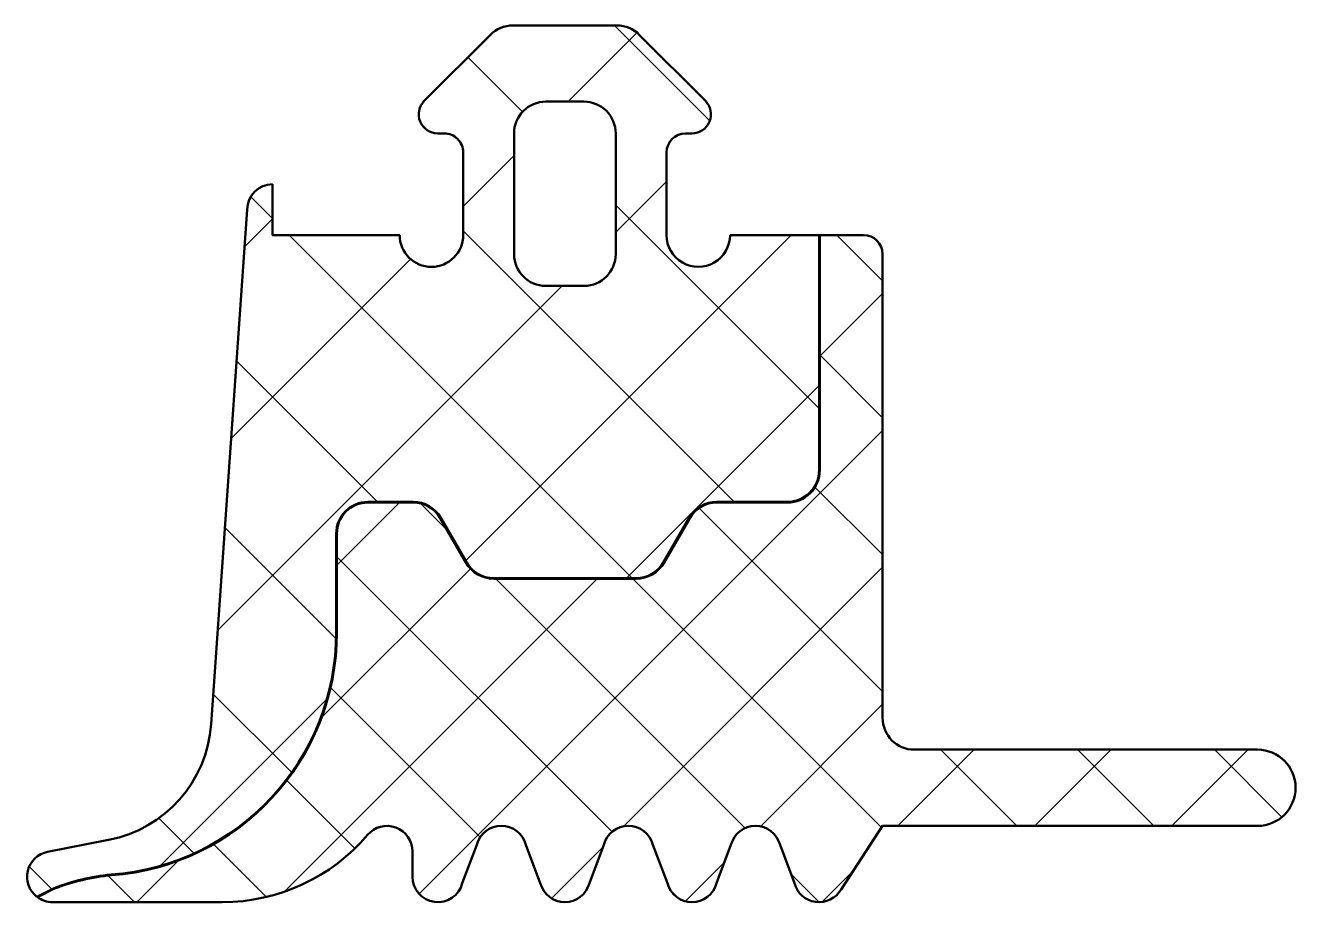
# Model space of a CAD drawing. Extents: x -3.9 to 16.1, y -10.8 to 3.
import ezdxf

# ---------------------------------------------------------------- set-up
doc = ezdxf.new("R2010")
doc.units = 0
for name, color, linetype, lineweight in [('0S-Alu contour', 7, 'Continuous', 50), ('0S-EPDM contour', 22, 'Continuous', 50), ('0S-EPDM hatch', 25, 'Continuous', 25), ('0S-PT contour', 91, 'Continuous', 50), ('0S-PT hatch', 103, 'Continuous', 25)]:
    doc.layers.add(name, color=color, linetype=linetype, lineweight=lineweight)

# ---------------------------------------------------------------- blocks, each defined once
blk = doc.blocks.new('284334__6E58E323_052C_4515_A8AE_ABC434A00DAA_')
at = {"layer": '0S-EPDM hatch'}
h = blk.add_hatch(dxfattribs=at)
h.set_pattern_fill('ANSI37', color=256, scale=0.625, angle=90, style=0)
h.set_pattern_definition([(135, (0, 0), (-1.403165018917055, -1.403165018917055), []), (225, (0, 0), (1.403165018917055, -1.403165018917055), [])])
edge = h.paths.add_edge_path()
edge.add_arc((6.599954265388173, 1.642992003846034), 0.3000040038461647, 270, 405.0019259591492)
edge.add_line((6.812082000000027, 1.855133999999959), (5.771839854901, 2.896382426496042))
edge.add_arc((5.418115582841877, 2.542999999999996), 0.4999999999999897, 44.97230077649699, 90)
edge.add_line((5.418115582841877, 3.042999999999986), (3.782067141974665, 3.042999999999985))
edge.add_arc((3.782067141974665, 2.542999999999988), 0.4999999999999974, 90, 135.0201621044238)
edge.add_line((3.428389359566273, 2.896428954997565), (2.387827000000397, 1.855134000000383))
edge.add_arc((2.599982669102823, 1.643003574100485), 0.300015575470291, 135.0034088530867, 269.9945248887894)
edge.add_line((2.599953999999233, 1.342987999999986), (2.699978999999999, 1.342987999999986))
edge.add_ellipse((2.699978999999999, 1.042987999999986), major_axis=(-0.3, 0), ratio=1, start_angle=180, end_angle=270.0000000000001, ccw=False)
edge.add_line((2.999978999999999, 1.042987999999986), (2.999979, -0.2569880000000146))
edge.add_ellipse((2.499978999900334, -0.256988000000015), major_axis=(-0.500000000099666, 0), ratio=1, start_angle=0, end_angle=180, ccw=False)
edge.add_line((1.999978999800668, -0.2569880000000151), (-2.2888183273e-06, -0.2569992370605627))
edge.add_line((-2.2888183273e-06, -0.2569992370605627), (-2.2888183269e-06, 0.5430359975685853))
edge.add_arc((-2.288818322e-06, 0.1430344716902384), 0.4000015258783469, 90.0000000000007, 180)
edge.add_line((-0.400003814696669, 0.1430344716902384), (-0.9665715594587847, -7.953865339059581))
edge.add_ellipse((-2.961693187519573, -7.814259861931826), major_axis=(-1.999999999999999, 0), ratio=1, start_angle=101.002496432101, end_angle=175.9973427438466, ccw=False)
edge.add_line((-2.579989656251816, -9.777497599501508), (-3.541102207188902, -9.964362413486079))
edge.add_arc((-3.464706149218474, -10.35699960132038), 0.4000003986796169, 101.0105624455554, 232.0139377281074)
edge.add_line((-3.710894301077765, -10.67226411379833), (-3.438153695278733, -10.53535941357341))
edge.add_ellipse((-2.206222926206391, -13.73568543328053), major_axis=(-3.429247738528315, 0), ratio=1, start_angle=275.6011254479863, end_angle=291.0536690128041, ccw=False)
edge.add_arc((-2.818349029790366, -6.513330621173642), 3.81956830478669, 274.1651783481361, 359.9670197789997)
edge.add_line((1.001218642225959, -6.515529215919877), (1.001218642225956, -4.956967054189282))
edge.add_ellipse((1.501218642226098, -4.956967054189284), major_axis=(-0.5000000000001429, 0), ratio=1, start_angle=270, end_angle=360, ccw=False)
edge.add_line((1.501218642226098, -4.456967054189141), (2.212529822040693, -4.45696705418914))
edge.add_ellipse((2.212529822040693, -4.956967054189133), major_axis=(-0.4999999999999929, 0), ratio=1, start_angle=209.9999999999981, end_angle=270, ccw=False)
edge.add_line((2.645542523932914, -4.706967054189151), (3.04968771236577, -5.406967054189408))
edge.add_arc((3.482700414257978, -5.156967054189435), 0.4999999999999766, 209.999999999998, 270.0000000000116)
edge.add_line((3.48270041425808, -5.656967054189411), (5.719741438697794, -5.656967054188958))
edge.add_arc((5.719741438697693, -5.156967054188992), 0.4999999999999663, 270.0000000000116, 330.0000000000021)
edge.add_line((6.152754140589892, -5.406967054188959), (6.556899329022482, -4.706967054189156))
edge.add_ellipse((6.989912030914712, -4.956967054189142), major_axis=(-0.5000000000000016, 0), ratio=1, start_angle=269.99999999999415, end_angle=330.000000000002, ccw=False)
edge.add_line((6.989912030914763, -4.456967054189141), (8.101236896326764, -4.456967054189254))
edge.add_arc((8.101236896326816, -3.95696705418917), 0.5000000000000844, 269.9999999999941, 360)
edge.add_line((8.601236896326899, -3.95696705418917), (8.599996174510848, -0.2569670541892299))
edge.add_line((8.599996174510848, -0.2569670541892299), (7.199959999357598, -0.256967054189231))
edge.add_ellipse((6.699960000015846, -0.2569936185503836), major_axis=(-0.5000000000474168, 0), ratio=1, start_angle=0, end_angle=180.0030440516037, ccw=False)
edge.add_line((6.19995999996843, -0.2569936185503836), (6.199960000000001, 1.042988000007271))
edge.add_ellipse((6.499960000000002, 1.042987999999985), major_axis=(-0.3000000000000007, 0), ratio=1, start_angle=270, end_angle=360, ccw=False)
edge.add_line((6.499960000000002, 1.342987999999986), (6.599954265388173, 1.342987999999869))
edge = h.paths.add_edge_path()
edge.add_ellipse((4.899982815130775, -0.5570218151307892), major_axis=(-0.4999901849655632, 0), ratio=1, start_angle=90.00000000919948, end_angle=180, ccw=False)
edge.add_line((4.899982815211054, -1.057012000096352), (4.299956184869224, -1.057012000096352))
edge.add_ellipse((4.299956184869224, -0.557021815130789), major_axis=(-0.4999901849655635, 0), ratio=1, start_angle=0, end_angle=90, ccw=False)
edge.add_line((3.799965999903661, -0.557021815130789), (3.799966000000001, 1.34298799999108))
edge.add_ellipse((4.299947362585201, 1.343006637414785), major_axis=(-0.4999813629325666, 0), ratio=1, start_angle=-90.00213577002438, end_angle=0.0021357710480742753, ccw=False)
edge.add_line((4.299965999999973, 1.842987999999985), (4.899973000000001, 1.842987999999986))
edge.add_ellipse((4.8999916374148, 1.343006637414786), major_axis=(-0.4999813629325664, 0), ratio=1, start_angle=179.9978642299759, end_angle=270.0021357700275, ccw=False)
edge.add_line((5.399973000000001, 1.342988000000016), (5.399973000096339, -0.5570218151307893))
at = {"layer": '0S-Alu contour', "color": 7}
for points in [[(4.299965999999973, 1.842987999999985), (4.899973000000001, 1.842987999999986)], [(3.799965999903661, -0.557021815130789), (3.799966000000001, 1.34298799999108)], [(5.399973000000001, 1.342988000000016), (5.399973000096339, -0.5570218151307892)], [(4.899982815211054, -1.057012000096352), (4.299956184869224, -1.057012000096352)]]:
    blk.add_lwpolyline(points, dxfattribs=at)
at = {"layer": '0S-Alu contour', "color": 7, "extrusion": (0, 0, -1)}
for centre, radius, start, end in [((-4.299947362585201, 1.343006637414785), 0.4999813629325666, 359.9978642289519, 90.00213577002447), ((-4.8999916374148, 1.343006637414786), 0.4999813629325664, 89.99786422997249, 180.0021357700242), ((-4.299956184869224, -0.557021815130789), 0.4999901849655636, 270, 0), ((-4.899982815130775, -0.5570218151307892), 0.4999901849655633, 180, 269.9999999908005)]:
    blk.add_arc(centre, radius, start, end, dxfattribs=at)
at = {"layer": '0S-EPDM contour', "color": 7}
for points in [[(5.418115582841877, 3.042999999999986), (3.782067141974665, 3.042999999999985)], [(3.428389359566273, 2.896428954997565), (2.387827000000397, 1.855134000000383)], [(6.812082000000027, 1.855133999999959), (5.771839854901, 2.896382426496042)], [(2.599953999999233, 1.342987999999986), (2.699978999999999, 1.342987999999986)], [(6.499960000000002, 1.342987999999986), (6.599954265388173, 1.342987999999869)], [(2.999978999999999, 1.042987999999986), (2.999979, -0.2569880000000146)], [(6.19995999996843, -0.2569936185503836), (6.199960000000001, 1.042988000007271)], [(1.999978999800668, -0.2569880000000151), (-2.2888183273e-06, -0.2569992370605627), (-2.2888183269e-06, 0.5430359975685853)], [(-0.400003814696669, 0.1430344716902384), (-0.9665715594587847, -7.953865339059581)], [(8.601236896326899, -3.95696705418917), (8.599996174510848, -0.2569670541892299), (7.199959999357598, -0.256967054189231)], [(1.501218642226098, -4.456967054189141), (2.212529822040693, -4.45696705418914)], [(6.989912030914763, -4.456967054189141), (8.101236896326764, -4.456967054189254)], [(2.645542523932914, -4.706967054189151), (3.04968771236577, -5.406967054189408)], [(6.152754140589892, -5.406967054188959), (6.556899329022482, -4.706967054189156)], [(1.001218642225959, -6.515529215919877), (1.001218642225956, -4.956967054189282)], [(3.48270041425808, -5.656967054189411), (5.719741438697794, -5.656967054188958)], [(-2.579989656251816, -9.777497599501508), (-3.541102207188902, -9.964362413486079)], [(-3.710894301077765, -10.67226411379833), (-3.438153695278733, -10.53535941357341)]]:
    blk.add_lwpolyline(points, dxfattribs=at)
for centre, radius, start, end in [((3.782067141974665, 2.542999999999988), 0.4999999999999974, 90, 135.0201621044238), ((5.418115582841877, 2.542999999999996), 0.4999999999999897, 44.97230077649699, 90), ((2.599982669102823, 1.643003574100485), 0.300015575470291, 135.0034088530867, 269.9945248887894), ((6.599954265388173, 1.642992003846034), 0.3000040038461647, 270, 45.00192595914921), ((-2.288818322e-06, 0.1430344716902384), 0.4000015258783469, 90.0000000000007, 180), ((8.101236896326816, -3.95696705418917), 0.5000000000000844, 269.9999999999941, 0), ((3.482700414257978, -5.156967054189435), 0.4999999999999766, 209.999999999998, 270.0000000000116), ((5.719741438697693, -5.156967054188992), 0.4999999999999663, 270.0000000000116, 330.0000000000021), ((-2.818349029790366, -6.513330621173642), 3.81956830478669, 274.1651783481361, 359.9670197789997), ((-3.464706149218474, -10.35699960132038), 0.4000003986796169, 101.0105624455554, 232.0139377281074)]:
    blk.add_arc(centre, radius, start, end, dxfattribs=at)
at = {"layer": '0S-EPDM contour', "color": 7, "extrusion": (0, 0, -1)}
for centre, radius, start, end in [((-2.699978999999999, 1.042987999999986), 0.3, 89.99999999999991, 180), ((-6.499960000000002, 1.042987999999985), 0.3000000000000007, 0, 90), ((-2.499978999900334, -0.256988000000015), 0.500000000099666, 180, 0), ((-6.699960000015846, -0.2569936185503836), 0.5000000000474168, 179.9969559483963, 0), ((-1.501218642226098, -4.956967054189284), 0.5000000000001429, 0, 90), ((-2.212529822040693, -4.956967054189133), 0.4999999999999929, 90, 150.0000000000019), ((-6.989912030914712, -4.956967054189142), 0.5000000000000016, 29.99999999999799, 90.00000000000587), ((2.961693187519573, -7.814259861931826), 1.999999999999999, 184.0026572561534, 258.997503567899), ((2.206222926206391, -13.73568543328053), 3.429247738528315, 68.9463309871959, 84.3988745520137)]:
    blk.add_arc(centre, radius, start, end, dxfattribs=at)
blk = doc.blocks.new('284334__5D15DF49_592B_492F_8CD5_9A8CE092DD67_')
at = {"layer": '0S-PT hatch'}
h = blk.add_hatch(dxfattribs=at)
h.set_pattern_fill('ANSI37', color=256, scale=0.48, angle=90, style=0)
h.set_pattern_definition([(135, (0, 0), (-1.077630734528298, -1.077630734528298), []), (225, (0, 0), (1.077630734528298, -1.077630734528298), [])])
edge = h.paths.add_edge_path()
edge.add_line((5.986090425141591, -9.85347006031832), (6.213351014741171, -10.4605257243807))
edge.add_arc((6.59972071994138, -10.35700147617348), 0.3999985238264862, 194.9995569349804, 345.0004430650196)
edge.add_line((6.986090425141591, -10.4605257243807), (7.21335101474114, -9.85347006031833))
edge.add_ellipse((7.599720719941365, -9.95699882204898), major_axis=(-0.3999996920023702, 0), ratio=1, start_angle=195.0001814219124, end_angle=344.99981857808893, ccw=False)
edge.add_line((7.986090425141589, -9.85347006031832), (8.213351014741168, -10.46052572438081))
edge.add_arc((8.599721178343799, -10.35700196642135), 0.3999988397287829, 194.9994721106512, 330.0003255144614)
edge.add_line((8.946131471284161, -10.55699941822848), (9.599996185302848, -9.556575033157676))
edge.add_line((9.599996185302848, -9.556575033157676), (15.49999389647814, -9.556575033157674))
edge.add_arc((15.49999389647813, -8.956561300239503), 0.6000137329181712, 270.0000000000007, 450.0000000000007)
edge.add_line((15.49999389647813, -8.356547567321332), (10.10003433228096, -8.356547567321448))
edge.add_ellipse((10.10003433228095, -7.856547567321425), major_axis=(-0.5000000000000222, 0), ratio=1, start_angle=0.00029942269020466483, end_angle=90.00000000000102, ccw=False)
edge.add_line((9.60003433228776, -7.856550180277326), (9.599996185298895, -0.556965486422147))
edge.add_arc((9.29999618530291, -0.5569670541893137), 0.3000000000000826, 0.000299421473003, 90)
edge.add_line((9.29999618530291, -0.256967054189231), (8.60999617507308, -0.256967054189231))
edge.add_line((8.60999617507308, -0.256967054189231), (8.6112368963269, -3.95696705418917))
edge.add_ellipse((8.101236896326816, -3.956967054189168), major_axis=(-0.510000000000085, 0), ratio=1, start_angle=89.9999999999942, end_angle=180, ccw=False)
edge.add_line((8.101236896326764, -4.466967054189254), (6.989912030914761, -4.46696705418914))
edge.add_arc((6.989912030914712, -4.956967054189142), 0.490000000000002, 89.99999999999429, 150.0000000000022)
edge.add_line((6.565559583060326, -4.711967054189157), (6.161414394627738, -5.411967054188959))
edge.add_ellipse((5.719741438697691, -5.156967054188986), major_axis=(-0.5099999999999719, 0), ratio=1, start_angle=90.00000000001188, end_angle=150.0000000000018, ccw=False)
edge.add_line((5.719741438697798, -5.666967054188958), (3.482700414258082, -5.666967054189411))
edge.add_ellipse((3.482700414257978, -5.156967054189434), major_axis=(-0.5099999999999776, 0), ratio=1, start_angle=29.99999999999818, end_angle=90.00000000001171, ccw=False)
edge.add_line((3.041027458327926, -5.411967054189409), (2.636882269895069, -4.711967054189152))
edge.add_arc((2.212529822040694, -4.956967054189129), 0.4899999999999891, 29.99999999999763, 90.0000000000001)
edge.add_line((2.212529822040693, -4.46696705418914), (1.501218642226098, -4.466967054189141))
edge.add_arc((1.5012186422261, -4.956967054189285), 0.4900000000001441, 90.00000000000017, 180)
edge.add_line((1.011218642225955, -4.956967054189284), (1.011218640569302, -6.515534972054005))
edge.add_ellipse((-2.818349029790367, -6.513330621173644), major_axis=(-3.829568304786688, 0), ratio=1, start_angle=94.1670558566052, end_angle=179.9670197790109, ccw=False)
edge.add_arc((-2.206222926206375, -13.73568543328054), 3.419247738528326, 95.60322245190183, 111.0454778771632)
edge.add_line((-3.434105068211155, -10.54451628345835), (-3.702018798242263, -10.67899808820683))
edge.add_arc((-3.46470614921847, -10.35699960132037), 0.4000003986796324, 233.6098125145829, 270.0808945884624)
edge.add_line((-3.464141398076927, -10.75699960132038), (-0.7922878194280725, -10.75700000080608))
edge.add_arc((-0.7922873717768015, -7.757027982179115), 2.999972018627005, 269.9999914504108, 319.6800643578094)
edge.add_ellipse((1.799998729244873, -9.956997596283818), major_axis=(-0.4000005595762585, 0), ratio=1, start_angle=180, end_angle=319.68006435699687, ccw=False)
edge.add_line((2.199999288821131, -9.956997596283818), (2.199721101411091, -10.35699865528249))
edge.add_arc((2.599720326234072, -10.35700023702768), 0.3999992248261083, 179.9997734312513, 345.0002862132913)
edge.add_line((2.986090425141561, -10.46052572438082), (3.21335101474117, -9.853470060318317))
edge.add_ellipse((3.59972071994138, -9.956998822048902), major_axis=(-0.3999996920023378, 0), ratio=1, start_angle=195.0001814219189, end_angle=344.9998185780977, ccw=False)
edge.add_line((3.98609042514156, -9.853470060318207), (4.213351014741142, -10.46052572438071))
edge.add_arc((4.599720719941352, -10.35700147617353), 0.3999985238264752, 194.9995569349745, 345.000443065027)
edge.add_line((4.986090425141564, -10.4605257243807), (5.213351014741174, -9.85347006031831))
edge.add_ellipse((5.599720719941381, -9.956998822048932), major_axis=(-0.3999996920023448, 0), ratio=1, start_angle=195.0001814219063, end_angle=344.9998185780922, ccw=False)
at = {"layer": '0S-PT contour', "color": 7}
for points in [[(9.29999618530291, -0.256967054189231), (8.60999617507308, -0.256967054189231), (8.6112368963269, -3.95696705418917)], [(9.60003433228776, -7.856550180277326), (9.599996185298895, -0.5569654864221469)], [(2.212529822040693, -4.46696705418914), (1.501218642226098, -4.466967054189141)], [(8.101236896326764, -4.466967054189254), (6.989912030914761, -4.46696705418914)], [(3.041027458327926, -5.411967054189409), (2.636882269895069, -4.711967054189152)], [(6.565559583060326, -4.711967054189157), (6.161414394627738, -5.411967054188959)], [(1.011218642225955, -4.956967054189284), (1.011218640569302, -6.515534972054005)], [(5.719741438697798, -5.666967054188958), (3.482700414258082, -5.666967054189411)], [(15.49999389647813, -8.356547567321332), (10.10003433228096, -8.356547567321448)], [(8.946131471284161, -10.55699941822848), (9.599996185302848, -9.556575033157676), (15.49999389647814, -9.556575033157674)], [(2.199999288821131, -9.956997596283818), (2.199721101411091, -10.35699865528249)], [(2.986090425141561, -10.46052572438082), (3.21335101474117, -9.853470060318317)], [(3.98609042514156, -9.853470060318207), (4.213351014741142, -10.46052572438071)], [(4.986090425141564, -10.4605257243807), (5.213351014741174, -9.85347006031831)], [(5.986090425141591, -9.85347006031832), (6.213351014741171, -10.4605257243807)], [(6.986090425141591, -10.4605257243807), (7.21335101474114, -9.85347006031833)], [(7.986090425141589, -9.85347006031832), (8.213351014741168, -10.46052572438081)], [(-3.434105068211155, -10.54451628345835), (-3.702018798242263, -10.67899808820683)], [(-3.464141398076927, -10.75699960132038), (-0.7922878194280722, -10.75700000080608)]]:
    blk.add_lwpolyline(points, dxfattribs=at)
for centre, radius, start, end in [((9.29999618530291, -0.5569670541893137), 0.3000000000000826, 0.000299421473003, 90), ((1.5012186422261, -4.956967054189285), 0.4900000000001441, 90.00000000000017, 180), ((2.212529822040694, -4.956967054189129), 0.4899999999999891, 29.99999999999763, 90.0000000000001), ((6.989912030914712, -4.956967054189142), 0.490000000000002, 89.99999999999429, 150.0000000000022), ((15.49999389647813, -8.956561300239503), 0.6000137329181712, 270.0000000000007, 90.00000000000067), ((-0.7922873717768015, -7.757027982179115), 2.999972018627005, 269.9999914504108, 319.6800643578094), ((-2.206222926206375, -13.73568543328054), 3.419247738528326, 95.60322245190183, 111.0454778771632), ((2.599720326234072, -10.35700023702768), 0.3999992248261083, 179.9997734312513, 345.0002862132913), ((4.599720719941352, -10.35700147617353), 0.3999985238264752, 194.9995569349745, 345.000443065027), ((6.59972071994138, -10.35700147617348), 0.3999985238264862, 194.9995569349804, 345.0004430650196), ((8.599721178343799, -10.35700196642135), 0.3999988397287829, 194.9994721106512, 330.0003255144614), ((-3.46470614921847, -10.35699960132037), 0.4000003986796324, 233.6098125145829, 270.0808945884624)]:
    blk.add_arc(centre, radius, start, end, dxfattribs=at)
at = {"layer": '0S-PT contour', "color": 7, "extrusion": (0, 0, -1)}
for centre, radius, start, end in [((-8.101236896326816, -3.956967054189168), 0.510000000000085, 180, 270.0000000000058), ((-3.482700414257978, -5.156967054189434), 0.5099999999999776, 269.9999999999883, 330.0000000000018), ((-5.719741438697691, -5.156967054188986), 0.5099999999999719, 209.9999999999983, 269.9999999999881), ((2.818349029790367, -6.513330621173644), 3.829568304786688, 180.0329802209892, 265.8329441433948), ((-10.10003433228095, -7.856547567321425), 0.5000000000000222, 269.999999999999, 359.9997005773098), ((-1.799998729244873, -9.956997596283818), 0.4000005595762585, 40.31993564300313, 180), ((-3.59972071994138, -9.956998822048902), 0.3999996920023378, 15.00018142190232, 164.9998185780811), ((-5.599720719941381, -9.956998822048932), 0.3999996920023448, 15.0001814219078, 164.9998185780937), ((-7.599720719941365, -9.95699882204898), 0.3999996920023702, 15.00018142191107, 164.9998185780876)]:
    blk.add_arc(centre, radius, start, end, dxfattribs=at)
blk = doc.blocks.new('284334__BEB89E82_14E6_4824_AAF7_D08A309A417F_')
at = {"layer": '0S-EPDM contour', "color": 7}
blk.add_blockref('284334__6E58E323_052C_4515_A8AE_ABC434A00DAA_', (0, 0), dxfattribs=at)
at = {"layer": '0S-PT contour', "color": 7}
blk.add_blockref('284334__5D15DF49_592B_492F_8CD5_9A8CE092DD67_', (0, 0), dxfattribs=at)

msp = doc.modelspace()

# ---------------------------------------------------------------- block references
at = {"layer": '0S-Alu contour', "color": 7}
msp.add_blockref('284334__BEB89E82_14E6_4824_AAF7_D08A309A417F_', (0, 0), dxfattribs=at)

doc.saveas('drawing.dxf')
